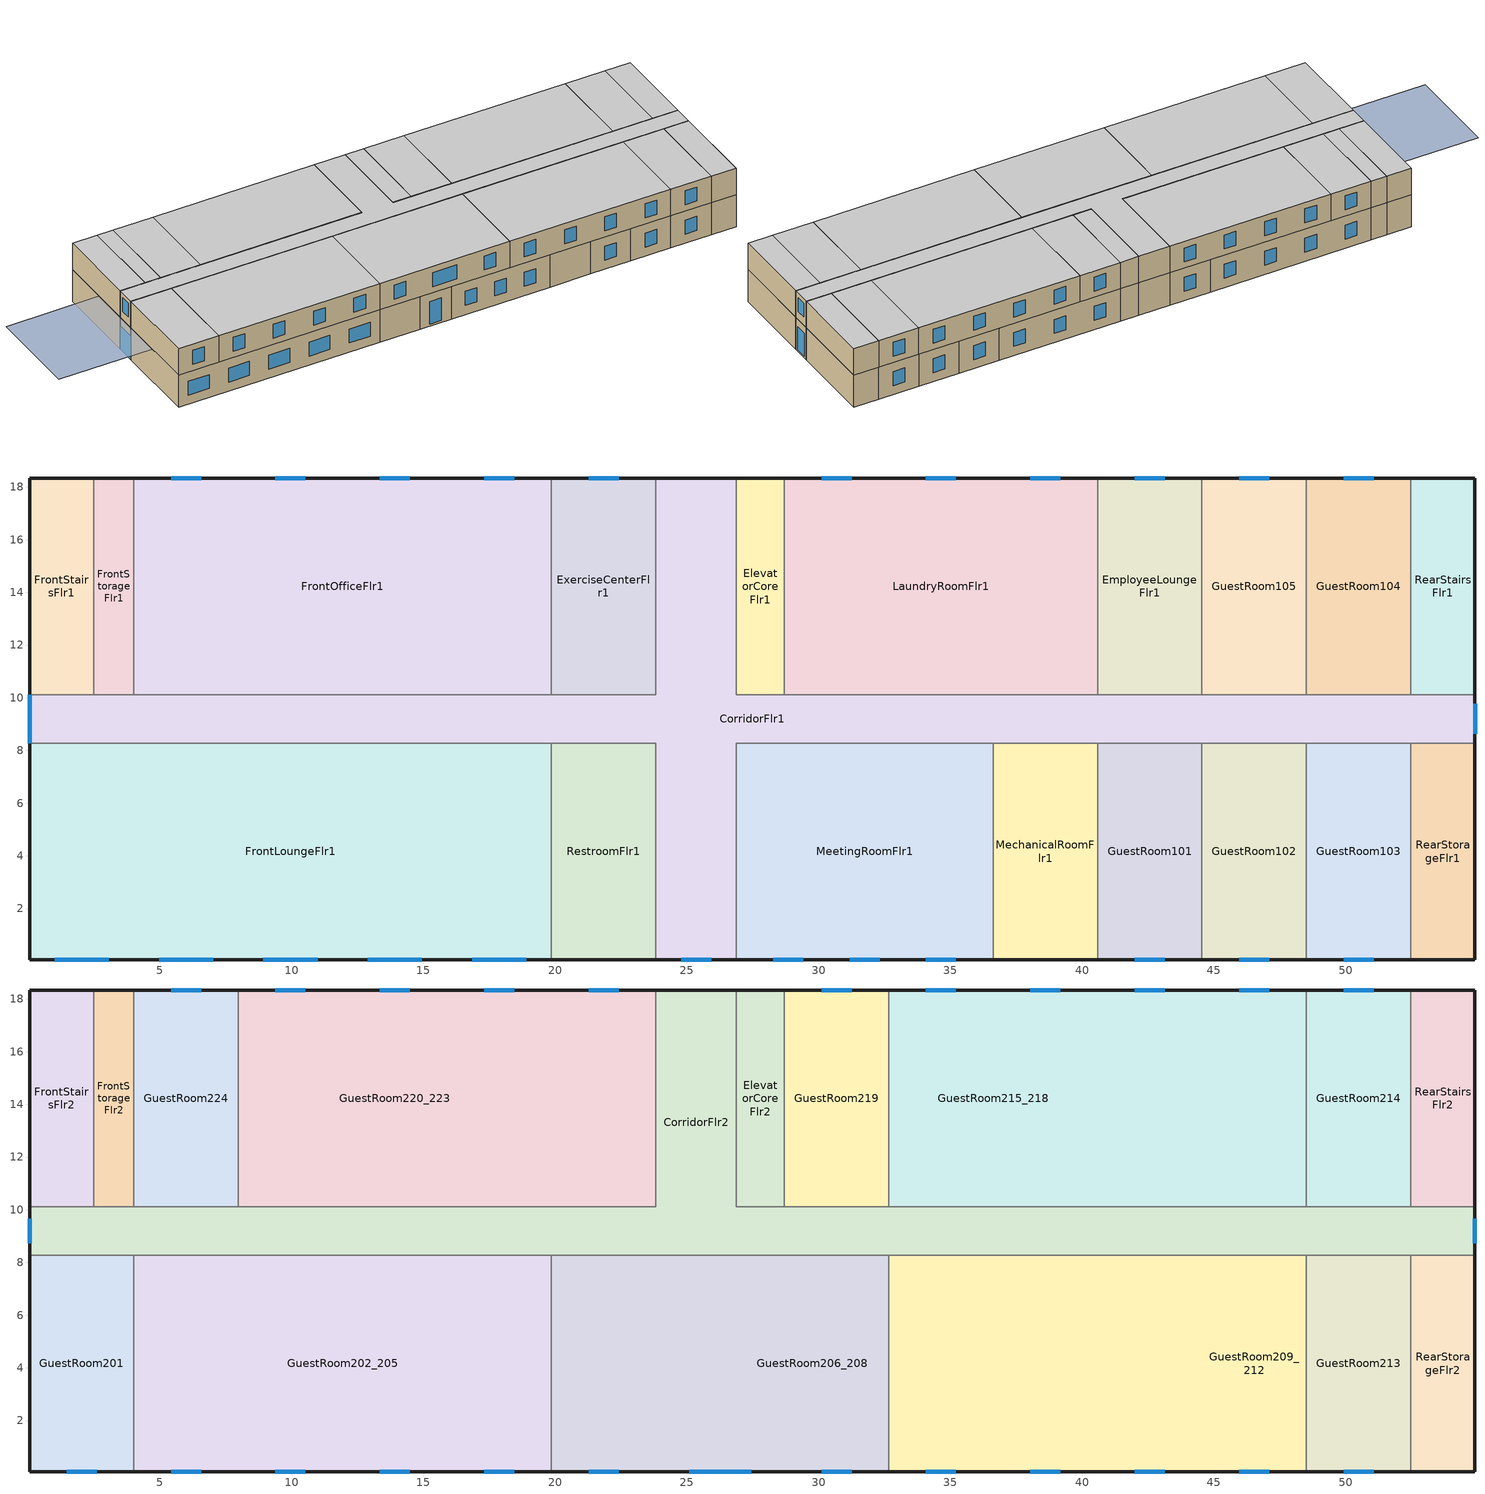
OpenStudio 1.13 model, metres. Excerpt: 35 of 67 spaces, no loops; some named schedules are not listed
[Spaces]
GuestRoom103
 floor ground: 52.47,8.28 52.47,0.05 48.51,0.05 48.51,8.28 z0
 wall outside: 48.51,0.05 52.47,0.05 z0:3.35
 wall to CorridorFlr1: 52.47,8.28 48.51,8.28 z0:3.35
 wall to RearStorageFlr1: 52.47,0.05 52.47,8.28 z0:3.35
 wall to GuestRoom102: 48.51,8.28 48.51,0.05 z0:3.35
 window: 49.92,0.05 51.06,0.05 z0.95:2.4
FrontStorageFlr1
 floor ground: 4.01,18.34 4.01,10.11 2.49,10.11 2.49,18.34 z0
 wall outside: 4.01,18.34 2.49,18.34 z0:3.35
 wall to FrontOfficeFlr1: 4.01,10.11 4.01,18.34 z0:3.35
 wall to CorridorFlr1: 2.49,10.11 4.01,10.11 z0:3.35
 wall to FrontStairsFlr1: 2.49,18.34 2.49,10.11 z0:3.35
CorridorFlr1
 floor ground: 26.87,18.34 26.87,10.11 54.91,10.11 54.91,8.28 26.87,8.28 26.87,0.05 23.82,0.05 23.82,8.28 0.05,8.28 0.05,10.11 23.82,10.11 23.82,18.34 z0
 wall outside: 0.05,10.11 0.05,8.28 / 23.82,0.05 26.87,0.05 / 54.91,8.28 54.91,10.11 / 26.87,18.34 23.82,18.34 z0:3.35
 wall to RearStairsFlr1: 54.91,10.11 52.47,10.11 z0:3.35
 wall to FrontLoungeFlr1: 0.05,8.28 19.86,8.28 z0:3.35
 wall to GuestRoom104: 52.47,10.11 48.51,10.11 z0:3.35
 wall to LaundryRoomFlr1: 40.59,10.11 28.7,10.11 z0:3.35
 wall to MeetingRoomFlr1: 26.87,0.05 26.87,8.28 36.62,8.28 z0:3.35
 wall to ElevatorCoreFlr1: 28.7,10.11 26.87,10.11 26.87,18.34 z0:3.35
 wall to RestroomFlr1: 19.86,8.28 23.82,8.28 23.82,0.05 z0:3.35
 wall to GuestRoom102: 44.55,8.28 48.51,8.28 z0:3.35
 wall to FrontStairsFlr1: 2.49,10.11 0.05,10.11 z0:3.35
 wall to RearStorageFlr1: 52.47,8.28 54.91,8.28 z0:3.35
 wall to MechanicalRoomFlr1: 36.62,8.28 40.59,8.28 z0:3.35
 wall to ExerciseCenterFlr1: 23.82,18.34 23.82,10.11 19.86,10.11 z0:3.35
 wall to EmployeeLoungeFlr1: 44.55,10.11 40.59,10.11 z0:3.35
 wall to GuestRoom101: 40.59,8.28 44.55,8.28 z0:3.35
 wall to GuestRoom105: 48.51,10.11 44.55,10.11 z0:3.35
 wall to FrontOfficeFlr1: 19.86,10.11 4.01,10.11 z0:3.35
 window: 0.05,10.11 0.05,8.28 z0:2.44; 24.78,0.05 25.92,0.05 / 54.91,8.62 54.91,9.76 z0.19:2.55
MechanicalRoomFlr1
 floor ground: 40.59,8.28 40.59,0.05 36.62,0.05 36.62,8.28 z0
 wall outside: 36.62,0.05 40.59,0.05 z0:3.35
 wall to GuestRoom101: 40.59,0.05 40.59,8.28 z0:3.35
 wall to MeetingRoomFlr1: 36.62,8.28 36.62,0.05 z0:3.35
FrontLoungeFlr1
 floor ground: 19.86,8.28 19.86,0.05 0.05,0.05 0.05,8.28 z0
 wall outside: 0.05,8.28 0.05,0.05 19.86,0.05 z0:3.35
 wall to RestroomFlr1: 19.86,0.05 19.86,8.28 z0:3.35
 window: 16.85,0.05 18.91,0.05 / 12.89,0.05 14.94,0.05 / 8.93,0.05 10.98,0.05 / 1,0.05 3.06,0.05 / 4.97,0.05 7.02,0.05 z0.95:2.4
GuestRoom102
 floor ground: 48.51,8.28 48.51,0.05 44.55,0.05 44.55,8.28 z0
 wall outside: 44.55,0.05 48.51,0.05 z0:3.35
 wall to GuestRoom101: 44.55,8.28 44.55,0.05 z0:3.35
 window: 45.96,0.05 47.1,0.05 z0.95:2.4
GuestRoom104
 floor ground: 52.47,18.34 52.47,10.11 48.51,10.11 48.51,18.34 z0
 wall outside: 52.47,18.34 48.51,18.34 z0:3.35
 wall to GuestRoom105: 48.51,18.34 48.51,10.11 z0:3.35
 wall to RearStairsFlr1: 52.47,10.11 52.47,18.34 z0:3.35
 window: 51.06,18.34 49.92,18.34 z0.95:2.4
ExerciseCenterFlr1
 floor ground: 23.82,18.34 23.82,10.11 19.86,10.11 19.86,18.34 z0
 wall outside: 23.82,18.34 19.86,18.34 z0:3.35
 wall to FrontOfficeFlr1: 19.86,18.34 19.86,10.11 z0:3.35
 window: 22.41,18.34 21.27,18.34 z0.95:2.4
FrontStairsFlr1
 floor ground: 2.49,18.34 2.49,10.11 0.05,10.11 0.05,18.34 z0
 wall outside: 2.49,18.34 0.05,18.34 0.05,10.11 z0:3.35
RestroomFlr1
 floor ground: 23.82,8.28 23.82,0.05 19.86,0.05 19.86,8.28 z0
 wall outside: 19.86,0.05 23.82,0.05 z0:3.35
MeetingRoomFlr1
 floor ground: 36.62,8.28 36.62,0.05 26.87,0.05 26.87,8.28 z0
 wall outside: 26.87,0.05 36.62,0.05 z0:3.35
 window: 34.07,0.05 35.21,0.05 / 28.28,0.05 29.42,0.05 / 31.18,0.05 32.32,0.05 z0.95:2.4
LaundryRoomFlr1
 floor ground: 40.59,18.34 40.59,10.11 28.7,10.11 28.7,18.34 z0
 wall outside: 40.59,18.34 28.7,18.34 z0:3.35
 wall to EmployeeLoungeFlr1: 40.59,10.11 40.59,18.34 z0:3.35
 wall to ElevatorCoreFlr1: 28.7,18.34 28.7,10.11 z0:3.35
 window: 39.18,18.34 38.04,18.34 / 31.25,18.34 30.11,18.34 / 35.21,18.34 34.07,18.34 z0.95:2.4
FrontOfficeFlr1
 floor ground: 19.86,18.34 19.86,10.11 4.01,10.11 4.01,18.34 z0
 wall outside: 19.86,18.34 4.01,18.34 z0:3.35
 window: 14.49,18.34 13.35,18.34 / 10.52,18.34 9.39,18.34 / 18.45,18.34 17.31,18.34 / 6.56,18.34 5.42,18.34 z0.95:2.4
ElevatorCoreFlr1
 floor ground: 28.7,18.34 28.7,10.11 26.87,10.11 26.87,18.34 z0
 wall outside: 28.7,18.34 26.87,18.34 z0:3.35
RearStairsFlr1
 floor ground: 54.91,18.34 54.91,10.11 52.47,10.11 52.47,18.34 z0
 wall outside: 54.91,10.11 54.91,18.34 52.47,18.34 z0:3.35
EmployeeLoungeFlr1
 floor ground: 44.55,18.34 44.55,10.11 40.59,10.11 40.59,18.34 z0
 wall outside: 44.55,18.34 40.59,18.34 z0:3.35
 wall to GuestRoom105: 44.55,10.11 44.55,18.34 z0:3.35
 window: 43.14,18.34 42,18.34 z0.95:2.4
RearStorageFlr1
 floor ground: 54.91,8.28 54.91,0.05 52.47,0.05 52.47,8.28 z0
 wall outside: 52.47,0.05 54.91,0.05 54.91,8.28 z0:3.35
GuestRoom101
 floor ground: 44.55,8.28 44.55,0.05 40.59,0.05 40.59,8.28 z0
 wall outside: 40.59,0.05 44.55,0.05 z0:3.35
 window: 42,0.05 43.14,0.05 z0.95:2.4
GuestRoom105
 floor ground: 48.51,18.34 48.51,10.11 44.55,10.11 44.55,18.34 z0
 wall outside: 48.51,18.34 44.55,18.34 z0:3.35
 window: 47.1,18.34 45.96,18.34 z0.95:2.4
CorridorFlr2
 floor to CorridorFlr1: 26.87,18.34 26.87,10.11 54.91,10.11 54.91,8.28 0.05,8.28 0.05,10.11 23.82,10.11 23.82,18.34 z3.35
 wall outside: 0.05,10.11 0.05,8.28 / 54.91,8.28 54.91,10.11 / 26.87,18.34 23.82,18.34 z3.35:6.1
 wall to GuestRoom201: 0.05,8.28 4.01,8.28 z3.35:6.1
 wall to GuestRoom213: 48.51,8.28 52.47,8.28 z3.35:6.1
 wall to GuestRoom219: 32.66,10.11 28.7,10.11 z3.35:6.1
 wall to GuestRoom209_212: 32.66,8.28 48.51,8.28 z3.35:6.1
 wall to FrontStorageFlr2: 4.01,10.11 2.49,10.11 z3.35:6.1
 wall to RearStairsFlr2: 54.91,10.11 52.47,10.11 z3.35:6.1
 wall to ElevatorCoreFlr2: 28.7,10.11 26.87,10.11 26.87,18.34 z3.35:6.1
 wall to GuestRoom215_218: 48.51,10.11 32.66,10.11 z3.35:6.1
 wall to RearStorageFlr2: 52.47,8.28 54.91,8.28 z3.35:6.1
 wall to FrontStairsFlr2: 2.49,10.11 0.05,10.11 z3.35:6.1
 wall to GuestRoom206_208: 19.86,8.28 32.66,8.28 z3.35:6.1
 wall to GuestRoom220_223: 23.82,18.34 23.82,10.11 7.97,10.11 z3.35:6.1
 wall to GuestRoom202_205: 4.01,8.28 19.86,8.28 z3.35:6.1
 wall to GuestRoom224: 7.97,10.11 4.01,10.11 z3.35:6.1
 wall to GuestRoom214: 52.47,10.11 48.51,10.11 z3.35:6.1
 window: 0.05,9.66 0.05,8.73 / 54.91,8.73 54.91,9.66 z4.19:5.61
 ceiling to CorridorFlr3: 54.91,8.28 54.91,10.11 26.87,10.11 26.87,18.34 23.82,18.34 23.82,10.11 0.05,10.11 0.05,8.28 z6.1
GuestRoom201
 floor to FrontLoungeFlr1: 4.01,8.28 4.01,0.05 0.05,0.05 0.05,8.28 z3.35
 wall outside: 0.05,8.28 0.05,0.05 4.01,0.05 z3.35:6.1
 wall to GuestRoom202_205: 4.01,0.05 4.01,8.28 z3.35:6.1
 window: 1.46,0.05 2.6,0.05 z4:5.45
 ceiling to GuestRoom301: 4.01,0.05 4.01,8.28 0.05,8.28 0.05,0.05 z6.1
GuestRoom220_223
 floor to FrontOfficeFlr1: 19.86,18.34 19.86,10.11 7.97,10.11 7.97,18.34 z3.35
 floor to ExerciseCenterFlr1: 23.82,18.34 23.82,10.11 19.86,10.11 19.86,18.34 z3.35
 wall outside: 23.82,18.34 7.97,18.34 z3.35:6.1
 wall to GuestRoom224: 7.97,18.34 7.97,10.11 z3.35:6.1
 window: 22.41,18.34 21.27,18.34 / 18.45,18.34 17.31,18.34 / 14.49,18.34 13.35,18.34 / 10.52,18.34 9.39,18.34 z4:5.45
 ceiling to GuestRoom320_323: 23.82,10.11 23.82,18.34 7.97,18.34 7.97,10.11 z6.1
GuestRoom202_205
 floor to FrontLoungeFlr1: 19.86,8.28 19.86,0.05 4.01,0.05 4.01,8.28 z3.35
 wall outside: 4.01,0.05 19.86,0.05 z3.35:6.1
 wall to GuestRoom206_208: 19.86,0.05 19.86,8.28 z3.35:6.1
 window: 17.31,0.05 18.45,0.05 / 9.39,0.05 10.52,0.05 / 13.35,0.05 14.49,0.05 / 5.42,0.05 6.56,0.05 z4:5.45
 ceiling to GuestRoom302_305: 19.86,0.05 19.86,8.28 4.01,8.28 4.01,0.05 z6.1
GuestRoom219
 floor to LaundryRoomFlr1: 32.66,18.34 32.66,10.11 28.7,10.11 28.7,18.34 z3.35
 wall outside: 32.66,18.34 28.7,18.34 z3.35:6.1
 wall to GuestRoom215_218: 32.66,10.11 32.66,18.34 z3.35:6.1
 wall to ElevatorCoreFlr2: 28.7,18.34 28.7,10.11 z3.35:6.1
 window: 31.25,18.34 30.11,18.34 z4:5.45
 ceiling to GuestRoom319: 32.66,10.11 32.66,18.34 28.7,18.34 28.7,10.11 z6.1
GuestRoom215_218
 floor to EmployeeLoungeFlr1: 44.55,18.34 44.55,10.11 40.59,10.11 40.59,18.34 z3.35
 floor to LaundryRoomFlr1: 40.59,18.34 40.59,10.11 32.66,10.11 32.66,18.34 z3.35
 floor to GuestRoom105: 48.51,18.34 48.51,10.11 44.55,10.11 44.55,18.34 z3.35
 wall outside: 48.51,18.34 32.66,18.34 z3.35:6.1
 wall to GuestRoom214: 48.51,10.11 48.51,18.34 z3.35:6.1
 window: 43.14,18.34 42,18.34 / 39.18,18.34 38.04,18.34 / 47.1,18.34 45.96,18.34 / 35.21,18.34 34.07,18.34 z4:5.45
 ceiling to GuestRoom315_318: 48.51,10.11 48.51,18.34 32.66,18.34 32.66,10.11 z6.1
GuestRoom213
 floor to GuestRoom103: 52.47,8.28 52.47,0.05 48.51,0.05 48.51,8.28 z3.35
 wall outside: 48.51,0.05 52.47,0.05 z3.35:6.1
 wall to GuestRoom209_212: 48.51,8.28 48.51,0.05 z3.35:6.1
 wall to RearStorageFlr2: 52.47,0.05 52.47,8.28 z3.35:6.1
 window: 49.92,0.05 51.06,0.05 z4:5.45
 ceiling to GuestRoom313: 52.47,0.05 52.47,8.28 48.51,8.28 48.51,0.05 z6.1
FrontStorageFlr2
 floor to FrontStorageFlr1: 4.01,18.34 4.01,10.11 2.49,10.11 2.49,18.34 z3.35
 wall outside: 4.01,18.34 2.49,18.34 z3.35:6.1
 wall to FrontStairsFlr2: 2.49,18.34 2.49,10.11 z3.35:6.1
 wall to GuestRoom224: 4.01,10.11 4.01,18.34 z3.35:6.1
 ceiling to FrontStorageFlr3: 4.01,10.11 4.01,18.34 2.49,18.34 2.49,10.11 z6.1
GuestRoom206_208
 floor to RestroomFlr1: 23.82,8.28 23.82,0.05 19.86,0.05 19.86,8.28 z3.35
 floor to CorridorFlr1: 26.87,8.28 26.87,0.05 23.82,0.05 23.82,8.28 z3.35
 floor to MeetingRoomFlr1: 32.66,8.28 32.66,0.05 26.87,0.05 26.87,8.28 z3.35
 wall outside: 19.86,0.05 32.66,0.05 z3.35:6.1
 wall to GuestRoom209_212: 32.66,0.05 32.66,8.28 z3.35:6.1
 window: 25.08,0.05 27.44,0.05 / 21.27,0.05 22.41,0.05 / 30.11,0.05 31.25,0.05 z4:5.45
 ceiling to GuestRoom306_308: 32.66,0.05 32.66,8.28 19.86,8.28 19.86,0.05 z6.1
RearStorageFlr2
 floor to RearStorageFlr1: 54.91,8.28 54.91,0.05 52.47,0.05 52.47,8.28 z3.35
 wall outside: 52.47,0.05 54.91,0.05 54.91,8.28 z3.35:6.1
 ceiling to RearStorageFlr3: 54.91,0.05 54.91,8.28 52.47,8.28 52.47,0.05 z6.1
ElevatorCoreFlr2
 floor to ElevatorCoreFlr1: 28.7,18.34 28.7,10.11 26.87,10.11 26.87,18.34 z3.35
 wall outside: 28.7,18.34 26.87,18.34 z3.35:6.1
 ceiling to ElevatorCoreFlr3: 28.7,10.11 28.7,18.34 26.87,18.34 26.87,10.11 z6.1
GuestRoom224
 floor to FrontOfficeFlr1: 7.97,18.34 7.97,10.11 4.01,10.11 4.01,18.34 z3.35
 wall outside: 7.97,18.34 4.01,18.34 z3.35:6.1
 window: 6.56,18.34 5.42,18.34 z4:5.45
 ceiling to GuestRoom324: 7.97,10.11 7.97,18.34 4.01,18.34 4.01,10.11 z6.1
RearStairsFlr2
 floor to RearStairsFlr1: 54.91,18.34 54.91,10.11 52.47,10.11 52.47,18.34 z3.35
 wall outside: 54.91,10.11 54.91,18.34 52.47,18.34 z3.35:6.1
 wall to GuestRoom214: 52.47,18.34 52.47,10.11 z3.35:6.1
 ceiling to RearStairsFlr3: 54.91,10.11 54.91,18.34 52.47,18.34 52.47,10.11 z6.1
FrontStairsFlr2
 floor to FrontStairsFlr1: 2.49,18.34 2.49,10.11 0.05,10.11 0.05,18.34 z3.35
 wall outside: 2.49,18.34 0.05,18.34 0.05,10.11 z3.35:6.1
 ceiling to FrontStairsFlr3: 2.49,10.11 2.49,18.34 0.05,18.34 0.05,10.11 z6.1
GuestRoom209_212
 floor to GuestRoom102: 48.51,8.28 48.51,0.05 44.55,0.05 44.55,8.28 z3.35
 floor to GuestRoom101: 44.55,8.28 44.55,0.05 40.59,0.05 40.59,8.28 z3.35
 floor to MeetingRoomFlr1: 36.62,8.28 36.62,0.05 32.66,0.05 32.66,8.28 z3.35
 floor to MechanicalRoomFlr1: 40.59,8.28 40.59,0.05 36.62,0.05 36.62,8.28 z3.35
 wall outside: 32.66,0.05 48.51,0.05 z3.35:6.1
 window: 34.07,0.05 35.21,0.05 / 38.04,0.05 39.18,0.05 / 45.96,0.05 47.1,0.05 / 42,0.05 43.14,0.05 z4:5.45
 ceiling to GuestRoom309_312: 48.51,0.05 48.51,8.28 32.66,8.28 32.66,0.05 z6.1
GuestRoom214
 floor to GuestRoom104: 52.47,18.34 52.47,10.11 48.51,10.11 48.51,18.34 z3.35
 wall outside: 52.47,18.34 48.51,18.34 z3.35:6.1
 window: 51.06,18.34 49.92,18.34 z4:5.45
 ceiling to GuestRoom314: 52.47,10.11 52.47,18.34 48.51,18.34 48.51,10.11 z6.1
shading: 0,4.57 0,13.72 -9.14,13.72 -9.14,4.57 z3.35
[Site]
Vancouver Int'l_BC_CAN: Latitude {deg}=49.18; Longitude {deg}=-123.17; Time Zone {hr}=-8; Elevation {m}=2; Terrain=City
[Building]
NECB 2011-SmallHotel-NECB HDD Method-CAN_BC_Vancouver.718920_CWEC.epw created: 2016-11-24 16:45:54 +0000: North Axis {deg}=180; Default Construction Set=NECB 2011 - SmHotel - NECB HDD Method; Standards Building Type=SmallHotel
[Site:GroundTemperature:BuildingSurface]
19.527, 19.502, 19.536, 19.598, 20.002, 21.64, 22.225, 22.375, 21.449, 20.121, 19.802, 19.633
[Site:WaterMainsTemperature]
Calculation Method=Correlation; Annual Average Outdoor Air Temperature {C}=9.71667; Maximum Difference In Monthly Average Outdoor Air Temperatures {deltaC}=13.9
[SizingPeriod:DesignDay] Barometric Pressure {Pa}=101301; Sky Clearness=0; Rain Indicator=0; Snow Indicator=0; Day of Month=21; Daylight Saving Time Indicator=0; Humidity Indicating Type=Wetbulb; Dry-Bulb Temperature Range Modifier Type=DefaultMultipliers
Name | Maximum Dry-Bulb Temperature {C} | Daily Dry-Bulb Temperature Range {deltaC} | Humidity Indicating Conditions at Maximum Dry-Bulb | Wind Speed {m/s} | Wind Direction {deg} | Month | Day Type | Solar Model Indicator | ASHRAE Taub | ASHRAE Taud
Vancouver Int'l Ann Htg 99.6% Condns DB | -7 | 0 | -7 | 2.9 | 100 | 12 | WinterDesignDay | ASHRAEClearSky
Vancouver Int'l Ann Clg .4% Condns DB=>MWB | 25 | 7.6 | 18.2 | 3.6 | 300 | 8 | SummerDesignDay | ASHRAETau | 0.371 | 2.445
[ClimateZones]

[Material:NoMass] Thermal Absorptance=0.9; Solar Absorptance=0.7
Name | Roughness | Thermal Resistance {m2-K/W} | Visible Absorptance
CP02 CARPET PAD | VeryRough | 0.21648 | 0.8
Typical Insulation R-13.06 | Smooth | 2.2993 | 0.7
Typical Carpet Pad | Smooth | 0.21648 | 0.8
Typical Insulation R-10.11 | Smooth | 1.78074 | 0.7
Typical Insulation R-19.63 | Smooth | 3.4567 | 0.7
Typical Insulation R-0.58 | Smooth | 0.101875 | 0.7
Typical Insulation R-1.15 | Smooth | 0.202527 | 0.7
[Material]
Name | Roughness | Thickness {m} | Conductivity {W/m-K} | Density {kg/m3} | Specific Heat {J/kg-K} | Thermal Absorptance | Solar Absorptance | Visible Absorptance
100mm Normalweight concrete floor | MediumSmooth | 0.1016 | 2.31 | 2322 | 832
G01 13mm gypsum board | Smooth | 0.0127 | 0.16 | 800 | 1090 | 0.9 | 0.7 | 0.5
4 in. Normalweight Concrete Floor | MediumRough | 0.1016 | 2.31 | 2322 | 832 | 0.9 | 0.7 | 0.7
1IN Stucco | Smooth | 0.0253 | 0.6918 | 1858 | 837 | 0.9 | 0.7 | 0.92
8IN CONCRETE HW RefBldg | Rough | 0.2032 | 1.311 | 2240 | 836.8 | 0.9 | 0.7 | 0.7
1/2IN Gypsum | Smooth | 0.0127 | 0.16 | 784.9 | 830 | 0.9 | 0.4 | 0.4
Metal Roof Surface; F08 Metal surface | Smooth | 0.0008 | 45.28 | 7824 | 500 | 0.9 | 0.7 | 0.7
6 in. Normalweight Concrete Floor | MediumRough | 0.1524 | 2.31 | 2322 | 832 | 0.9 | 0.7 | 0.7
G05 25mm wood | MediumSmooth | 0.0254 | 0.15 | 608 | 1630 | 0.9 | 0.5 | 0.5
[Construction]
Typical Insulated Exterior Mass Floor R-15.63: Typical Insulation R-13.06, 4 in. Normalweight Concrete Floor, Typical Carpet Pad
Typical Insulated Exterior Mass Wall R-12.5: 1IN Stucco, 8IN CONCRETE HW RefBldg, Typical Insulation R-10.11, 1/2IN Gypsum
Typical Insulated Metal Building Roof R-20.41: Metal Roof Surface, Typical Insulation R-19.63
Typical Interior Floor: 100mm Normalweight concrete floor, CP02 CARPET PAD
Typical Interior Wall: G01 13mm gypsum board, G01 13mm gypsum board
Typical Interior Ceiling: CP02 CARPET PAD, 100mm Normalweight concrete floor
Typical Insulated Carpeted 6in Slab Floor: 6 in. Normalweight Concrete Floor, Typical Carpet Pad
U 0.55 SHGC 0.31 Dbl Ref-D Tint 6mm/6mm Air: REF D TINT 6MM, AIR 6MM, CLEAR 6MM
Typical Insulated Metal Door R-1.43: F08 Metal surface, Typical Insulation R-0.58
U 0.35 SHGC 0.35 Dbl LoE (e2-.1) Tint 6mm/13mm Air: LoE TINT 6MM, AIR 13MM, CLEAR 6MM
Typical Overhead Door R-2.0: Typical Insulation R-1.15
U 0.48 SHGC 0.40 Dbl Ref-D Clr 6mm/13mm: REF D CLEAR 6MM, AIR 13MM, CLEAR 6MM
Typical Interior Window: Clear 3mm
Typical Interior Door; Typical Interior Partition: G05 25mm wood
[DefaultConstructionSet]
NECB 2011 - SmHotel - NECB HDD Method: Default Exterior Surface Constructions=Default Surface Constructions 1; Default Interior Surface Constructions=Default Surface Constructions 2; Default Ground Contact Surface Constructions=Default Surface Constructions 3; Default Exterior SubSurface Constructions=Default Sub Surface Constructions 1; Default Interior SubSurface Constructions=Default Sub Surface Constructions 2; Interior Partition Construction=Typical Interior Partition
[DefaultSurfaceConstructions]
Name | Floor Construction | Wall Construction | Roof Ceiling Construction
Default Surface Constructions 1 | Typical Insulated Exterior Mass Floor R-15.63 | Typical Insulated Exterior Mass Wall R-12.5 | Typical Insulated Metal Building Roof R-20.41
Default Surface Constructions 2 | Typical Interior Floor | Typical Interior Wall | Typical Interior Ceiling
Default Surface Constructions 3 | Typical Insulated Carpeted 6in Slab Floor | Typical Insulated Carpeted 6in Slab Floor | Typical Insulated Carpeted 6in Slab Floor
[DefaultSubSurfaceConstructions]
Name | Fixed Window Construction | Operable Window Construction | Door Construction | Glass Door Construction | Overhead Door Construction | Skylight Construction | Tubular Daylight Dome Construction | Tubular Daylight Diffuser Construction
Default Sub Surface Constructions 1 | U 0.55 SHGC 0.31 Dbl Ref-D Tint 6mm/6mm Air | U 0.55 SHGC 0.31 Dbl Ref-D Tint 6mm/6mm Air | Typical Insulated Metal Door R-1.43 | U 0.35 SHGC 0.35 Dbl LoE (e2-.1) Tint 6mm/13mm Air | Typical Overhead Door R-2.0 | U 0.48 SHGC 0.40 Dbl Ref-D Clr 6mm/13mm | Typical Interior Window | Typical Interior Window
Default Sub Surface Constructions 2 | Typical Interior Window | Typical Interior Window | Typical Interior Door
[WindowMaterial:Glazing] Optical Data Type=SpectralAverage; Infrared Transmittance at Normal Incidence=0; Front Side Infrared Hemispherical Emissivity=0.84; Conductivity {W/m-K}=0.9; Dirt Correction Factor for Solar and Visible Transmittance=1; Solar Diffusing=No
Name | Thickness {m} | Solar Transmittance at Normal Incidence | Front Side Solar Reflectance at Normal Incidence | Back Side Solar Reflectance at Normal Incidence | Visible Transmittance at Normal Incidence | Front Side Visible Reflectance at Normal Incidence | Back Side Visible Reflectance at Normal Incidence | Back Side Infrared Hemispherical Emissivity
REF D TINT 6MM | 0.006 | 0.3 | 0.14 | 0.36 | 0.25 | 0.18 | 0.45 | 0.82
CLEAR 6MM | 0.006 | 0.775 | 0.071 | 0.071 | 0.881 | 0.08 | 0.08 | 0.84
LoE TINT 6MM | 0.006 | 0.36 | 0.093 | 0.2 | 0.5 | 0.035 | 0.054 | 0.1
REF D CLEAR 6MM | 0.006 | 0.429 | 0.308 | 0.379 | 0.334 | 0.453 | 0.505 | 0.82
Clear 3mm | 0.003 | 0.837 | 0.075 | 0.075 | 0.898 | 0.081 | 0.081 | 0.84
[WindowMaterial:Gas] Gas Type=Air
Name | Thickness {m}
AIR 6MM | 0.0063
AIR 13MM | 0.0127
[Space]
Name | Space Type | Building Story | Thermal Zone
GuestRoom103; GuestRoom101; GuestRoom102 | Space Function Hway lodging - rooms | BuildingStory1 | Sys-1 Flr-2 Sch-F HPlcmt-north
GuestRoom209_212; GuestRoom202_205; GuestRoom213; GuestRoom206_208 | Space Function Hway lodging - rooms | BuildingStory2 | Sys-1 Flr-1 Sch-F HPlcmt-north
CorridorFlr2 | Space Function Corr. >= 2.4m wide-sch-F | BuildingStory2 | Sys-1 Flr-1 Sch-F HPlcmt-south
FrontStairsFlr2 | Space Function Stairway-sch-F | BuildingStory2 | Sys-4 Flr-1 Sch-F HPlcmt-east
FrontStorageFlr1; LaundryRoomFlr1 | Space Function Storage area | BuildingStory1 | Sys-4 Flr-2 Sch-E HPlcmt-south
GuestRoom105; GuestRoom104 | Space Function Hway lodging - rooms | BuildingStory1 | Sys-1 Flr-2 Sch-F HPlcmt-south
CorridorFlr1 | Space Function Corr. >= 2.4m wide-sch-F | BuildingStory1 | Sys-3 Flr-2 Sch-F HPlcmt-north
GuestRoom224; GuestRoom215_218; GuestRoom220_223; GuestRoom219; GuestRoom214 | Space Function Hway lodging - rooms | BuildingStory2 | Sys-1 Flr-1 Sch-F HPlcmt-south
MechanicalRoomFlr1; MeetingRoomFlr1 | Space Function Electrical/Mechanical-sch-F | BuildingStory1 | Sys-3 Flr-2 Sch-F HPlcmt-north
GuestRoom201 | Space Function Hway lodging - rooms | BuildingStory2 | Sys-1 Flr-1 Sch-F HPlcmt-east
ElevatorCoreFlr1 | Space Function Lobby - elevator | BuildingStory1 | Sys-3 Flr-2 Sch-C HPlcmt-south
FrontLoungeFlr1 | Space Function Hotel/Motel - lobby | BuildingStory1 | Sys-3 Flr-2 Sch-H HPlcmt-north
ExerciseCenterFlr1 | Space Function Gym - fitness | BuildingStory1 | Sys-6 Flr-2 Sch-B HPlcmt-south
FrontStairsFlr1 | Space Function Stairway-sch-F | BuildingStory1 | Sys-4 Flr-2 Sch-F HPlcmt-east
RestroomFlr1 | Space Function Washroom-sch-F | BuildingStory1
RearStorageFlr2 | Space Function Storage area | BuildingStory2 | Sys-4 Flr-1 Sch-E HPlcmt-west
FrontStorageFlr2 | Space Function Storage area | BuildingStory2 | Sys-4 Flr-1 Sch-E HPlcmt-south
RearStairsFlr1 | Space Function Stairway-sch-F | BuildingStory1 | Sys-1 Flr-2 Sch-F HPlcmt-west
ElevatorCoreFlr2 | Space Function Lobby - elevator | BuildingStory2 | Sys-3 Flr-1 Sch-C HPlcmt-south
RearStorageFlr1 | Space Function Storage area | BuildingStory1 | Sys-4 Flr-2 Sch-E HPlcmt-west
FrontOfficeFlr1 | Space Function Office - enclosed | BuildingStory1 | Sys-6 Flr-2 Sch-A HPlcmt-south
EmployeeLoungeFlr1 | Space Function Lounge/recreation | BuildingStory1 | Sys-3 Flr-2 Sch-B HPlcmt-south
RearStairsFlr2 | Space Function Stairway-sch-F | BuildingStory2 | Sys-1 Flr-1 Sch-F HPlcmt-west
[SpaceType] Standards Building Type=Space Function
Name | Default Schedule Set | Design Specification Outdoor Air Object | Standards Space Type
Space Function Corr. >= 2.4m wide-sch-F | Space Function Corr. >= 2.4m wide-sch-F Schedule Set | Space Function Corr. >= 2.4m wide-sch-F Ventilation | Corr. >= 2.4m wide-sch-F
Space Function Lobby - elevator | Space Function Lobby - elevator Schedule Set | Space Function Lobby - elevator Ventilation | Lobby - elevator
Space Function Lounge/recreation | Space Function Lounge/recreation Schedule Set | Space Function Lounge/recreation Ventilation | Lounge/recreation
Space Function Gym - fitness | Space Function Gym - fitness Schedule Set | Space Function Gym - fitness Ventilation | Gym - fitness
Space Function Hotel/Motel - lobby | Space Function Hotel/Motel - lobby Schedule Set | Space Function Hotel/Motel - lobby Ventilation | Hotel/Motel - lobby
Space Function Office - enclosed | Space Function Office - enclosed Schedule Set | Space Function Office - enclosed Ventilation | Office - enclosed
Space Function Stairway-sch-F | Space Function Stairway-sch-F Schedule Set | Space Function Stairway-sch-F Ventilation | Stairway-sch-F
Space Function Storage area | Space Function Storage area Schedule Set | Space Function Storage area Ventilation | Storage area
Space Function Hway lodging - rooms | Space Function Hway lodging - rooms Schedule Set | Space Function Hway lodging - rooms Ventilation | Hway lodging - rooms
Space Function Electrical/Mechanical-sch-F | Space Function Electrical/Mechanical-sch-F Schedule Set | Space Function Electrical/Mechanical-sch-F Ventilation | Electrical/Mechanical-sch-F
Space Function Washroom-sch-F | Space Function Washroom-sch-F Schedule Set | Space Function Washroom-sch-F Ventilation | Washroom-sch-F
[People:Definition] Number of People Calculation Method=People/Area; Fraction Radiant=0.3
Name | People per Space Floor Area {person/m2}
Space Function Corr. >= 2.4m wide-sch-F People Definition; Space Function Storage area People Definition | 0.0100104
Space Function Electrical/Mechanical-sch-F People Definition; Space Function Stairway-sch-F People Definition | 0.0049514
Space Function Gym - fitness People Definition | 0.199993
Space Function Hotel/Motel - lobby People Definition; Space Function Lobby - elevator People Definition; Space Function Lounge/recreation People Definition | 0.0999967
Space Function Hway lodging - rooms People Definition | 0.0400417
Space Function Office - enclosed People Definition | 0.0500522
Space Function Washroom-sch-F People Definition | 0.0333681
[People] Work Efficiency Schedule=Work Efficiency Schedule; Clothing Insulation Schedule=Clothing Schedule; Air Velocity Schedule=Air Velocity Schedule
Name | People Definition | Space or SpaceType
Space Function Corr. >= 2.4m wide-sch-F People | Space Function Corr. >= 2.4m wide-sch-F People Definition | Space Function Corr. >= 2.4m wide-sch-F
Space Function Electrical/Mechanical-sch-F People | Space Function Electrical/Mechanical-sch-F People Definition | Space Function Electrical/Mechanical-sch-F
Space Function Gym - fitness People | Space Function Gym - fitness People Definition | Space Function Gym - fitness
Space Function Hotel/Motel - lobby People | Space Function Hotel/Motel - lobby People Definition | Space Function Hotel/Motel - lobby
Space Function Hway lodging - rooms People | Space Function Hway lodging - rooms People Definition | Space Function Hway lodging - rooms
Space Function Lobby - elevator People | Space Function Lobby - elevator People Definition | Space Function Lobby - elevator
Space Function Lounge/recreation People | Space Function Lounge/recreation People Definition | Space Function Lounge/recreation
Space Function Office - enclosed People | Space Function Office - enclosed People Definition | Space Function Office - enclosed
Space Function Stairway-sch-F People | Space Function Stairway-sch-F People Definition | Space Function Stairway-sch-F
Space Function Storage area People | Space Function Storage area People Definition | Space Function Storage area
Space Function Washroom-sch-F People | Space Function Washroom-sch-F People Definition | Space Function Washroom-sch-F
[Lights:Definition] Design Level Calculation Method=Watts/Area; Fraction Radiant=0.5; Fraction Visible=0.2
Name | Watts per Space Floor Area {W/m2}
Space Function Corr. >= 2.4m wide-sch-F Lights Definition | 7.09994
Space Function Electrical/Mechanical-sch-F Lights Definition | 13.2999
Space Function Gym - fitness Lights Definition | 9.79992
Space Function Hotel/Motel - lobby Lights Definition | 11.3999
Space Function Hway lodging - rooms Lights Definition | 8.09993
Space Function Lobby - elevator Lights Definition | 6.89994
Space Function Lounge/recreation Lights Definition | 9.39992
Space Function Office - enclosed Lights Definition | 11.8999
Space Function Stairway-sch-F Lights Definition | 7.39994
Space Function Storage area Lights Definition | 6.79994
Space Function Washroom-sch-F Lights Definition | 10.4999
[Lights]
Name | Lights Definition | Space or SpaceType
Space Function Corr. >= 2.4m wide-sch-F Lights | Space Function Corr. >= 2.4m wide-sch-F Lights Definition | Space Function Corr. >= 2.4m wide-sch-F
Space Function Electrical/Mechanical-sch-F Lights | Space Function Electrical/Mechanical-sch-F Lights Definition | Space Function Electrical/Mechanical-sch-F
Space Function Gym - fitness Lights | Space Function Gym - fitness Lights Definition | Space Function Gym - fitness
Space Function Hotel/Motel - lobby Lights | Space Function Hotel/Motel - lobby Lights Definition | Space Function Hotel/Motel - lobby
Space Function Hway lodging - rooms Lights | Space Function Hway lodging - rooms Lights Definition | Space Function Hway lodging - rooms
Space Function Lobby - elevator Lights | Space Function Lobby - elevator Lights Definition | Space Function Lobby - elevator
Space Function Lounge/recreation Lights | Space Function Lounge/recreation Lights Definition | Space Function Lounge/recreation
Space Function Office - enclosed Lights | Space Function Office - enclosed Lights Definition | Space Function Office - enclosed
Space Function Stairway-sch-F Lights | Space Function Stairway-sch-F Lights Definition | Space Function Stairway-sch-F
Space Function Storage area Lights | Space Function Storage area Lights Definition | Space Function Storage area
Space Function Washroom-sch-F Lights | Space Function Washroom-sch-F Lights Definition | Space Function Washroom-sch-F
[DesignSpecification:OutdoorAir] Outdoor Air Method=Sum
Name | Outdoor Air Flow per Floor Area {m3/s-m2}
Space Function Corr. >= 2.4m wide-sch-F Ventilation; Space Function Electrical/Mechanical-sch-F Ventilation; Space Function Stairway-sch-F Ventilation; Space Function Washroom-sch-F Ventilation | 0.0003048
Space Function Gym - fitness Ventilation | 0.0043688
Space Function Hotel/Motel - lobby Ventilation | 0.0014478
Space Function Hway lodging - rooms Ventilation | 0.0005588
Space Function Lobby - elevator Ventilation | 0.0041148
Space Function Lounge/recreation Ventilation | 0.0009398
Space Function Office - enclosed Ventilation | 0.0004318
Space Function Storage area Ventilation | 0.0003556
[DefaultScheduleSet] People Activity Level Schedule=NECB-Activity; Infiltration Schedule=Always On
Name | Number of People Schedule | Lighting Schedule | Electric Equipment Schedule
Space Function Corr. >= 2.4m wide-sch-F Schedule Set; Space Function Electrical/Mechanical-sch-F Schedule Set; Space Function Hway lodging - rooms Schedule Set; Space Function Stairway-sch-F Schedule Set; Space Function Washroom-sch-F Schedule Set | NECB-F-Occupancy | NECB-F-Lighting | NECB-F-Electric-Equipment
Space Function Gym - fitness Schedule Set; Space Function Lounge/recreation Schedule Set | NECB-B-Occupancy | NECB-B-Lighting | NECB-B-Electric-Equipment
Space Function Hotel/Motel - lobby Schedule Set | NECB-H-Occupancy | NECB-H-Lighting | NECB-H-Electric-Equipment
Space Function Lobby - elevator Schedule Set | NECB-C-Occupancy | NECB-C-Lighting | NECB-C-Electric-Equipment
Space Function Office - enclosed Schedule Set | NECB-A-Occupancy | NECB-A-Lighting | NECB-A-Electric-Equipment
Space Function Storage area Schedule Set | NECB-E-Occupancy | NECB-E-Lighting | NECB-E-Electric-Equipment
[ThermostatSetpoint:DualSetpoint]
Name | Heating Setpoint Temperature Schedule | Cooling Setpoint Temperature Schedule
Space Function Hway lodging - rooms Thermostat 36; Space Function Hway lodging - rooms Thermostat 37; Space Function Stairway-sch-F Thermostat 9; Space Function Corr. >= 2.4m wide-sch-F Thermostat 5; Space Function Hway lodging - rooms Thermostat 38; Space Function Stairway-sch-F Thermostat 10; Space Function Hway lodging - rooms Thermostat 39; Space Function Corr. >= 2.4m wide-sch-F Thermostat 7; Space Function Stairway-sch-F Thermostat 13; Space Function Stairway-sch-F Thermostat 14 | NECB-F-Thermostat Setpoint-Heating | NECB-F-Thermostat Setpoint-Cooling
Space Function Lobby - elevator Thermostat 5; Space Function Lobby - elevator Thermostat 6 | NECB-C-Thermostat Setpoint-Heating | NECB-C-Thermostat Setpoint-Cooling
Space Function Lounge/recreation Thermostat 2; Space Function Gym - fitness Thermostat 2 | NECB-B-Thermostat Setpoint-Heating | NECB-B-Thermostat Setpoint-Cooling
Space Function Hotel/Motel - lobby Thermostat 2 | NECB-H-Thermostat Setpoint-Heating | NECB-H-Thermostat Setpoint-Cooling
Space Function Storage area Thermostat 10; Space Function Storage area Thermostat 11; Space Function Storage area Thermostat 12; Space Function Storage area Thermostat 13 | NECB-E-Thermostat Setpoint-Heating | NECB-E-Thermostat Setpoint-Cooling
Space Function Office - enclosed Thermostat 2 | NECB-A-Thermostat Setpoint-Heating | NECB-A-Thermostat Setpoint-Cooling
[ElectricEquipment:Definition] Design Level Calculation Method=Watts/Area; Fraction Radiant=0.5
Name | Watts per Space Floor Area {W/m2}
Space Function Electrical/Mechanical-sch-F Elec Equip Definition; Space Function Gym - fitness Elec Equip Definition; Space Function Lobby - elevator Elec Equip Definition; Space Function Lounge/recreation Elec Equip Definition; Space Function Storage area Elec Equip Definition; Space Function Washroom-sch-F Elec Equip Definition | 0.999992
Space Function Hotel/Motel - lobby Elec Equip Definition; Space Function Hway lodging - rooms Elec Equip Definition | 2.49998
Space Function Office - enclosed Elec Equip Definition | 7.49994
[ElectricEquipment]
Name | Electric Equipment Definition | Space or SpaceType
Space Function Electrical/Mechanical-sch-F Elec Equip | Space Function Electrical/Mechanical-sch-F Elec Equip Definition | Space Function Electrical/Mechanical-sch-F
Space Function Gym - fitness Elec Equip | Space Function Gym - fitness Elec Equip Definition | Space Function Gym - fitness
Space Function Hotel/Motel - lobby Elec Equip | Space Function Hotel/Motel - lobby Elec Equip Definition | Space Function Hotel/Motel - lobby
Space Function Hway lodging - rooms Elec Equip | Space Function Hway lodging - rooms Elec Equip Definition | Space Function Hway lodging - rooms
Space Function Lobby - elevator Elec Equip | Space Function Lobby - elevator Elec Equip Definition | Space Function Lobby - elevator
Space Function Lounge/recreation Elec Equip | Space Function Lounge/recreation Elec Equip Definition | Space Function Lounge/recreation
Space Function Office - enclosed Elec Equip | Space Function Office - enclosed Elec Equip Definition | Space Function Office - enclosed
Space Function Storage area Elec Equip | Space Function Storage area Elec Equip Definition | Space Function Storage area
Space Function Washroom-sch-F Elec Equip | Space Function Washroom-sch-F Elec Equip Definition | Space Function Washroom-sch-F
[SpaceInfiltration:DesignFlowRate] Schedule=Always On Discrete; Design Flow Rate Calculation Method=Flow/ExteriorArea; Flow per Exterior Surface Area {m3/s-m2}=0.00025; Constant Term Coefficient=0; Temperature Term Coefficient=0; Velocity Term Coefficient=0.224; Velocity Squared Term Coefficient=0
Name | Space or SpaceType
CorridorFlr1 Infiltration | CorridorFlr1
CorridorFlr2 Infiltration | CorridorFlr2
ElevatorCoreFlr1 Infiltration | ElevatorCoreFlr1
ElevatorCoreFlr2 Infiltration | ElevatorCoreFlr2
EmployeeLoungeFlr1 Infiltration | EmployeeLoungeFlr1
ExerciseCenterFlr1 Infiltration | ExerciseCenterFlr1
FrontLoungeFlr1 Infiltration | FrontLoungeFlr1
FrontOfficeFlr1 Infiltration | FrontOfficeFlr1
FrontStairsFlr1 Infiltration | FrontStairsFlr1
FrontStairsFlr2 Infiltration | FrontStairsFlr2
FrontStorageFlr1 Infiltration | FrontStorageFlr1
FrontStorageFlr2 Infiltration | FrontStorageFlr2
GuestRoom101 Infiltration | GuestRoom101
GuestRoom102 Infiltration | GuestRoom102
GuestRoom103 Infiltration | GuestRoom103
GuestRoom104 Infiltration | GuestRoom104
GuestRoom105 Infiltration | GuestRoom105
GuestRoom201 Infiltration | GuestRoom201
GuestRoom202_205 Infiltration | GuestRoom202_205
GuestRoom206_208 Infiltration | GuestRoom206_208
GuestRoom209_212 Infiltration | GuestRoom209_212
GuestRoom213 Infiltration | GuestRoom213
GuestRoom214 Infiltration | GuestRoom214
GuestRoom215_218 Infiltration | GuestRoom215_218
GuestRoom219 Infiltration | GuestRoom219
GuestRoom220_223 Infiltration | GuestRoom220_223
GuestRoom224 Infiltration | GuestRoom224
LaundryRoomFlr1 Infiltration | LaundryRoomFlr1
MechanicalRoomFlr1 Infiltration | MechanicalRoomFlr1
MeetingRoomFlr1 Infiltration | MeetingRoomFlr1
RearStairsFlr1 Infiltration | RearStairsFlr1
RearStairsFlr2 Infiltration | RearStairsFlr2
RearStorageFlr1 Infiltration | RearStorageFlr1
RearStorageFlr2 Infiltration | RearStorageFlr2
RestroomFlr1 Infiltration | RestroomFlr1
[BuildingStory]
Name | Nominal Z Coordinate {m}
Building Story 1 | 0
Building Story 2 | 3.3528
Building Story 3 | 6.096
Building Story 4 | 8.8392
BuildingStory1; BuildingStory2
[ThermalZone] Use Ideal Air Loads=No
Name | Thermostat
Sys-1 Flr-1 Sch-F HPlcmt-north | Space Function Hway lodging - rooms Thermostat 36
Sys-1 Flr-1 Sch-F HPlcmt-east | Space Function Hway lodging - rooms Thermostat 37
Sys-1 Flr-1 Sch-F HPlcmt-west | Space Function Stairway-sch-F Thermostat 9
Sys-1 Flr-1 Sch-F HPlcmt-south | Space Function Corr. >= 2.4m wide-sch-F Thermostat 5
Sys-1 Flr-2 Sch-F HPlcmt-north | Space Function Hway lodging - rooms Thermostat 38
Sys-1 Flr-2 Sch-F HPlcmt-west | Space Function Stairway-sch-F Thermostat 10
Sys-1 Flr-2 Sch-F HPlcmt-south | Space Function Hway lodging - rooms Thermostat 39
Sys-3 Flr-1 Sch-C HPlcmt-south | Space Function Lobby - elevator Thermostat 5
Sys-3 Flr-2 Sch-F HPlcmt-north | Space Function Corr. >= 2.4m wide-sch-F Thermostat 7
Sys-3 Flr-2 Sch-B HPlcmt-south | Space Function Lounge/recreation Thermostat 2
Sys-3 Flr-2 Sch-C HPlcmt-south | Space Function Lobby - elevator Thermostat 6
Sys-3 Flr-2 Sch-H HPlcmt-north | Space Function Hotel/Motel - lobby Thermostat 2
Sys-4 Flr-1 Sch-F HPlcmt-east | Space Function Stairway-sch-F Thermostat 13
Sys-4 Flr-1 Sch-E HPlcmt-west | Space Function Storage area Thermostat 10
Sys-4 Flr-1 Sch-E HPlcmt-south | Space Function Storage area Thermostat 11
Sys-4 Flr-2 Sch-F HPlcmt-east | Space Function Stairway-sch-F Thermostat 14
Sys-4 Flr-2 Sch-E HPlcmt-west | Space Function Storage area Thermostat 12
Sys-4 Flr-2 Sch-E HPlcmt-south | Space Function Storage area Thermostat 13
Sys-6 Flr-2 Sch-B HPlcmt-south | Space Function Gym - fitness Thermostat 2
Sys-6 Flr-2 Sch-A HPlcmt-south | Space Function Office - enclosed Thermostat 2
[Schedule:Ruleset]
Clothing Schedule: Default Day Schedule=Clothing Schedule Default Winter Clothes
Air Velocity Schedule: Default Day Schedule=Air Velocity Schedule Default
Work Efficiency Schedule: Default Day Schedule=Work Efficiency Schedule Default
NECB-F-Occupancy: Default Day Schedule=NECB-F-Occupancy Default
NECB-Activity: Default Day Schedule=NECB-Activity Default; Summer Design Day Schedule=NECB-Activity Summer Design Day; Winter Design Day Schedule=NECB-Activity Winter Design Day
NECB-F-Lighting: Default Day Schedule=NECB-F-Lighting Default
NECB-F-Electric-Equipment: Default Day Schedule=NECB-F-Electric-Equipment Default
Always On: Default Day Schedule=Always On Default
NECB-F-Thermostat Setpoint-Heating: Default Day Schedule=NECB-F-Thermostat Setpoint-Heating Default
NECB-F-Thermostat Setpoint-Cooling: Default Day Schedule=NECB-F-Thermostat Setpoint-Cooling Default
NECB-B-Occupancy: Default Day Schedule=NECB-B-Occupancy Default
NECB-B-Lighting: Default Day Schedule=NECB-B-Lighting Default
NECB-B-Electric-Equipment: Default Day Schedule=NECB-B-Electric-Equipment Default
NECB-B-Thermostat Setpoint-Heating: Default Day Schedule=NECB-B-Thermostat Setpoint-Heating Default
NECB-B-Thermostat Setpoint-Cooling: Default Day Schedule=NECB-B-Thermostat Setpoint-Cooling Default
NECB-H-Occupancy: Default Day Schedule=NECB-H-Occupancy Default
NECB-H-Lighting: Default Day Schedule=NECB-H-Lighting Default
NECB-H-Electric-Equipment: Default Day Schedule=NECB-H-Electric-Equipment Default
NECB-H-Thermostat Setpoint-Heating: Default Day Schedule=NECB-H-Thermostat Setpoint-Heating Default
NECB-H-Thermostat Setpoint-Cooling: Default Day Schedule=NECB-H-Thermostat Setpoint-Cooling Default
NECB-C-Occupancy: Default Day Schedule=NECB-C-Occupancy Default
NECB-C-Lighting: Default Day Schedule=NECB-C-Lighting Default
NECB-C-Electric-Equipment: Default Day Schedule=NECB-C-Electric-Equipment Default
NECB-C-Thermostat Setpoint-Heating: Default Day Schedule=NECB-C-Thermostat Setpoint-Heating Default
NECB-C-Thermostat Setpoint-Cooling: Default Day Schedule=NECB-C-Thermostat Setpoint-Cooling Default
NECB-A-Occupancy: Default Day Schedule=NECB-A-Occupancy Default
NECB-A-Lighting: Default Day Schedule=NECB-A-Lighting Default
NECB-A-Electric-Equipment: Default Day Schedule=NECB-A-Electric-Equipment Default
NECB-A-Thermostat Setpoint-Heating: Default Day Schedule=NECB-A-Thermostat Setpoint-Heating Default
NECB-A-Thermostat Setpoint-Cooling: Default Day Schedule=NECB-A-Thermostat Setpoint-Cooling Default
NECB-E-Occupancy: Default Day Schedule=NECB-E-Occupancy Default
NECB-E-Lighting: Default Day Schedule=NECB-E-Lighting Default
NECB-E-Electric-Equipment: Default Day Schedule=NECB-E-Electric-Equipment Default
NECB-E-Thermostat Setpoint-Heating: Default Day Schedule=NECB-E-Thermostat Setpoint-Heating Default
NECB-E-Thermostat Setpoint-Cooling: Default Day Schedule=NECB-E-Thermostat Setpoint-Cooling Default
[Schedule:Day]
Clothing Schedule Default Winter Clothes; Always On Default: 24, 0, 1
Work Efficiency Schedule Default: 24, 0, 0
NECB-F-Occupancy Default: 7, 0, 0.9, 8, 0, 0.7, 10, 0, 0.4, 16, 0, 0.2, 17, 0, 0.3, 20, 0, 0.5, 22, 0, 0.7, 23, 0, 0.8, 24, 0, 0.9
NECB-Activity Default; NECB-Activity Winter Design Day; NECB-Activity Summer Design Day: 24, 0, 130
NECB-F-Lighting Default; NECB-F-Electric-Equipment Default: 1, 0, 0.3, 3, 0, 0.2, 6, 0, 0.1, 7, 0, 0.2, 8, 0, 0.4, 9, 0, 0.5, 11, 0, 0.4, 12, 0, 0.3, 19, 0, 0.2, 20, 0, 0.6, 21, 0, 0.8, 22, 0, 0.9, 23, 0, 0.8, 24, 0, 0.6
NECB-F-Thermostat Setpoint-Heating Default; NECB-H-Thermostat Setpoint-Heating Default: 1, 0, 22, 7, 0, 18, 8, 0, 20, 24, 0, 22
NECB-F-Thermostat Setpoint-Cooling Default; NECB-H-Thermostat Setpoint-Cooling Default: 24, 0, 24
NECB-B-Thermostat Setpoint-Heating Default: 2, 0, 22, 8, 0, 18, 9, 0, 20, 24, 0, 22
NECB-B-Thermostat Setpoint-Cooling Default: 1, 0, 24, 8, 0, 35, 24, 0, 24
NECB-C-Thermostat Setpoint-Heating Default: 7, 0, 18, 8, 0, 20, 21, 0, 22, 24, 0, 18
NECB-C-Thermostat Setpoint-Cooling Default: 7, 0, 35, 21, 0, 24, 24, 0, 35
NECB-A-Thermostat Setpoint-Heating Default: 6, 0, 18, 7, 0, 20, 21, 0, 22, 24, 0, 18
NECB-A-Thermostat Setpoint-Cooling Default: 6, 0, 35, 21, 0, 24, 24, 0, 35
NECB-E-Thermostat Setpoint-Heating Default: 7, 0, 18, 8, 0, 20, 19, 0, 22, 24, 0, 18
NECB-E-Thermostat Setpoint-Cooling Default: 7, 0, 35, 19, 0, 24, 24, 0, 35
[Schedule:Rule] Date Specification Type=DateRange; Start Month=1; Start Day=1; End Month=12; End Day=31
Name | Schedule Ruleset | Rule Order | Day Schedule | Apply Monday | Apply Tuesday | Apply Wednesday | Apply Thursday | Apply Friday | Apply Saturday | Apply Sunday
Schedule Rule 2 | NECB-F-Occupancy | 2 | NECB-F-Occupancy Default|Wkdy Day | Yes | Yes | Yes | Yes | Yes
Schedule Rule 3 | NECB-F-Occupancy | 1 | NECB-F-Occupancy Sat Day |  |  |  |  |  | Yes
Schedule Rule 4 | NECB-F-Occupancy | 0 | NECB-F-Occupancy Sun|Hol Day |  |  |  |  |  |  | Yes
Schedule Rule 5 | NECB-F-Lighting | 2 | NECB-F-Lighting Default|Wkdy Day | Yes | Yes | Yes | Yes | Yes
Schedule Rule 6 | NECB-F-Lighting | 1 | NECB-F-Lighting Sat Day |  |  |  |  |  | Yes
Schedule Rule 7 | NECB-F-Lighting | 0 | NECB-F-Lighting Sun|Hol Day |  |  |  |  |  |  | Yes
Schedule Rule 8 | NECB-F-Electric-Equipment | 2 | NECB-F-Electric-Equipment Default|Wkdy Day | Yes | Yes | Yes | Yes | Yes
Schedule Rule 9 | NECB-F-Electric-Equipment | 1 | NECB-F-Electric-Equipment Sat Day |  |  |  |  |  | Yes
Schedule Rule 10 | NECB-F-Electric-Equipment | 0 | NECB-F-Electric-Equipment Sun|Hol Day |  |  |  |  |  |  | Yes
Schedule Rule 11 | NECB-F-Thermostat Setpoint-Heating | 2 | NECB-F-Thermostat Setpoint-Heating Default|Wkdy Day | Yes | Yes | Yes | Yes | Yes
Schedule Rule 12 | NECB-F-Thermostat Setpoint-Heating | 1 | NECB-F-Thermostat Setpoint-Heating Sat Day |  |  |  |  |  | Yes
Schedule Rule 13 | NECB-F-Thermostat Setpoint-Heating | 0 | NECB-F-Thermostat Setpoint-Heating Sun|Hol Day |  |  |  |  |  |  | Yes
Schedule Rule 14 | NECB-F-Thermostat Setpoint-Cooling | 2 | NECB-F-Thermostat Setpoint-Cooling Default|Wkdy Day | Yes | Yes | Yes | Yes | Yes
Schedule Rule 15 | NECB-F-Thermostat Setpoint-Cooling | 1 | NECB-F-Thermostat Setpoint-Cooling Sat Day |  |  |  |  |  | Yes
Schedule Rule 16 | NECB-F-Thermostat Setpoint-Cooling | 0 | NECB-F-Thermostat Setpoint-Cooling Sun|Hol Day |  |  |  |  |  |  | Yes
Schedule Rule 26 | NECB-B-Thermostat Setpoint-Heating | 2 | NECB-B-Thermostat Setpoint-Heating Default|Wkdy Day | Yes | Yes | Yes | Yes | Yes
Schedule Rule 27 | NECB-B-Thermostat Setpoint-Heating | 1 | NECB-B-Thermostat Setpoint-Heating Sat Day |  |  |  |  |  | Yes
Schedule Rule 28 | NECB-B-Thermostat Setpoint-Heating | 0 | NECB-B-Thermostat Setpoint-Heating Sun|Hol Day |  |  |  |  |  |  | Yes
Schedule Rule 29 | NECB-B-Thermostat Setpoint-Cooling | 2 | NECB-B-Thermostat Setpoint-Cooling Default|Wkdy Day | Yes | Yes | Yes | Yes | Yes
Schedule Rule 30 | NECB-B-Thermostat Setpoint-Cooling | 1 | NECB-B-Thermostat Setpoint-Cooling Sat Day |  |  |  |  |  | Yes
Schedule Rule 31 | NECB-B-Thermostat Setpoint-Cooling | 0 | NECB-B-Thermostat Setpoint-Cooling Sun|Hol Day |  |  |  |  |  |  | Yes
Schedule Rule 41 | NECB-H-Thermostat Setpoint-Heating | 2 | NECB-H-Thermostat Setpoint-Heating Default|Wkdy Day | Yes | Yes | Yes | Yes | Yes
Schedule Rule 42 | NECB-H-Thermostat Setpoint-Heating | 1 | NECB-H-Thermostat Setpoint-Heating Sat Day |  |  |  |  |  | Yes
Schedule Rule 43 | NECB-H-Thermostat Setpoint-Heating | 0 | NECB-H-Thermostat Setpoint-Heating Sun|Hol Day |  |  |  |  |  |  | Yes
Schedule Rule 44 | NECB-H-Thermostat Setpoint-Cooling | 2 | NECB-H-Thermostat Setpoint-Cooling Default|Wkdy Day | Yes | Yes | Yes | Yes | Yes
Schedule Rule 45 | NECB-H-Thermostat Setpoint-Cooling | 1 | NECB-H-Thermostat Setpoint-Cooling Sat Day |  |  |  |  |  | Yes
Schedule Rule 46 | NECB-H-Thermostat Setpoint-Cooling | 0 | NECB-H-Thermostat Setpoint-Cooling Sun|Hol Day |  |  |  |  |  |  | Yes
Schedule Rule 56 | NECB-C-Thermostat Setpoint-Heating | 2 | NECB-C-Thermostat Setpoint-Heating Default|Wkdy Day | Yes | Yes | Yes | Yes | Yes
Schedule Rule 57 | NECB-C-Thermostat Setpoint-Heating | 1 | NECB-C-Thermostat Setpoint-Heating Sat Day |  |  |  |  |  | Yes
Schedule Rule 58 | NECB-C-Thermostat Setpoint-Heating | 0 | NECB-C-Thermostat Setpoint-Heating Sun|Hol Day |  |  |  |  |  |  | Yes
Schedule Rule 59 | NECB-C-Thermostat Setpoint-Cooling | 2 | NECB-C-Thermostat Setpoint-Cooling Default|Wkdy Day | Yes | Yes | Yes | Yes | Yes
Schedule Rule 60 | NECB-C-Thermostat Setpoint-Cooling | 1 | NECB-C-Thermostat Setpoint-Cooling Sat Day |  |  |  |  |  | Yes
Schedule Rule 61 | NECB-C-Thermostat Setpoint-Cooling | 0 | NECB-C-Thermostat Setpoint-Cooling Sun|Hol Day |  |  |  |  |  |  | Yes
Schedule Rule 71 | NECB-A-Thermostat Setpoint-Heating | 2 | NECB-A-Thermostat Setpoint-Heating Default|Wkdy Day | Yes | Yes | Yes | Yes | Yes
Schedule Rule 72 | NECB-A-Thermostat Setpoint-Heating | 1 | NECB-A-Thermostat Setpoint-Heating Sat Day |  |  |  |  |  | Yes
Schedule Rule 73 | NECB-A-Thermostat Setpoint-Heating | 0 | NECB-A-Thermostat Setpoint-Heating Sun|Hol Day |  |  |  |  |  |  | Yes
Schedule Rule 74 | NECB-A-Thermostat Setpoint-Cooling | 2 | NECB-A-Thermostat Setpoint-Cooling Default|Wkdy Day | Yes | Yes | Yes | Yes | Yes
Schedule Rule 75 | NECB-A-Thermostat Setpoint-Cooling | 1 | NECB-A-Thermostat Setpoint-Cooling Sat Day |  |  |  |  |  | Yes
Schedule Rule 76 | NECB-A-Thermostat Setpoint-Cooling | 0 | NECB-A-Thermostat Setpoint-Cooling Sun|Hol Day |  |  |  |  |  |  | Yes
Schedule Rule 86 | NECB-E-Thermostat Setpoint-Heating | 2 | NECB-E-Thermostat Setpoint-Heating Default|Wkdy Day | Yes | Yes | Yes | Yes | Yes
Schedule Rule 87 | NECB-E-Thermostat Setpoint-Heating | 1 | NECB-E-Thermostat Setpoint-Heating Sat Day |  |  |  |  |  | Yes
Schedule Rule 88 | NECB-E-Thermostat Setpoint-Heating | 0 | NECB-E-Thermostat Setpoint-Heating Sun|Hol Day |  |  |  |  |  |  | Yes
Schedule Rule 89 | NECB-E-Thermostat Setpoint-Cooling | 2 | NECB-E-Thermostat Setpoint-Cooling Default|Wkdy Day | Yes | Yes | Yes | Yes | Yes
Schedule Rule 90 | NECB-E-Thermostat Setpoint-Cooling | 1 | NECB-E-Thermostat Setpoint-Cooling Sat Day |  |  |  |  |  | Yes
Schedule Rule 91 | NECB-E-Thermostat Setpoint-Cooling | 0 | NECB-E-Thermostat Setpoint-Cooling Sun|Hol Day |  |  |  |  |  |  | Yes
[Schedule:Constant]
Always On Discrete: Value=1
